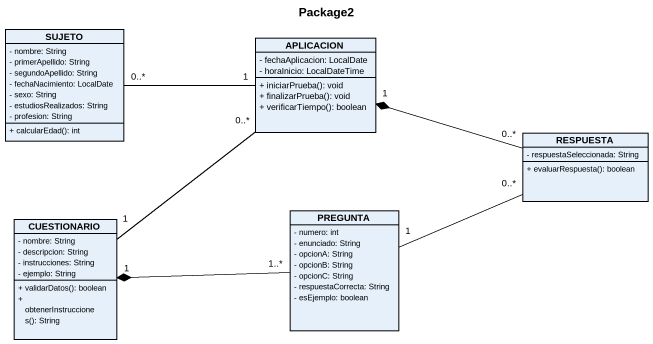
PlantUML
@startuml
title Package2
hide circle
hide empty members
skinparam classAttributeIconSize 0
class SUJETO {
  - nombre: String
  - primerApellido: String
  - segundoApellido: String
  - fechaNacimiento: LocalDate
  - sexo: String
  - estudiosRealizados: String
  - profesion: String
  + calcularEdad(): int
}
class APLICACION {
  - fechaAplicacion: LocalDate
  - horaInicio: LocalDateTime
  + iniciarPrueba(): void
  + finalizarPrueba(): void
  + verificarTiempo(): boolean
}
class RESPUESTA {
  - respuestaSeleccionada: String
  + evaluarRespuesta(): boolean
}
class CUESTIONARIO {
  - nombre: String
  - descripcion: String
  - instrucciones: String
  - ejemplo: String
  + validarDatos(): boolean
  + obtenerInstrucciones(): String
}
class PREGUNTA {
  - numero: int
  - enunciado: String
  - opcionA: String
  - opcionB: String
  - opcionC: String
  - respuestaCorrecta: String
  - esEjemplo: boolean
}
APLICACION "1" -left- "0..*" SUJETO
APLICACION "0..*" -- "1" CUESTIONARIO
RESPUESTA "0..*" -left-* "1" APLICACION
RESPUESTA "0..*" -left- "1" PREGUNTA
PREGUNTA "1..*" -left-* "1" CUESTIONARIO
@enduml
